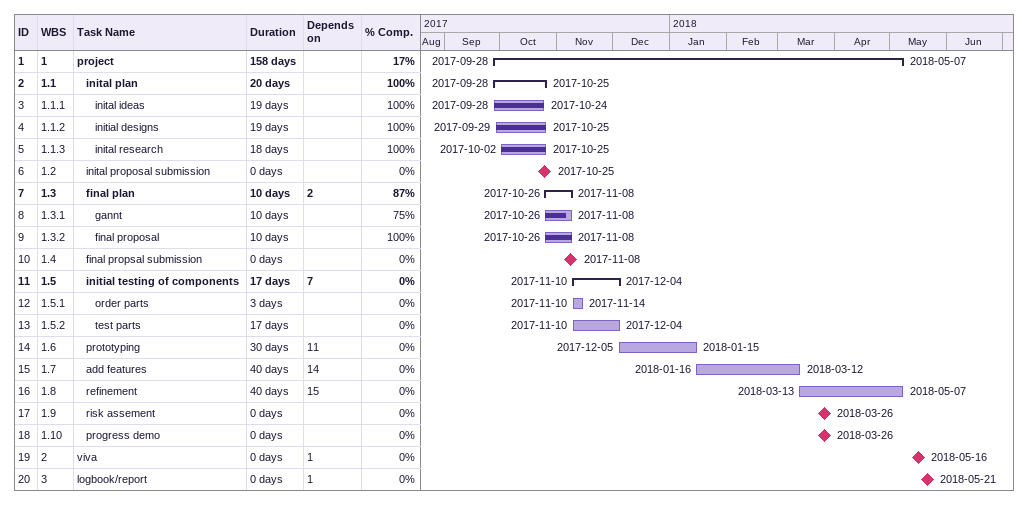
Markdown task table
| ID | WBS | Task | Duration | Start | Finish | Predecessors | % complete |
|---|---|---|---|---|---|---|---|
| 1 | 1 | **project** | 158d | 2017-09-28 | 2018-05-07 |  | 17 |
| 2 | 1.1 | **inital plan** | 20d | 2017-09-28 | 2017-10-25 |  | 100 |
| 3 | 1.1.1 | inital ideas | 19d | 2017-09-28 | 2017-10-24 |  | 100 |
| 4 | 1.1.2 | initial designs | 19d | 2017-09-29 | 2017-10-25 |  | 100 |
| 5 | 1.1.3 | inital research | 18d | 2017-10-02 | 2017-10-25 |  | 100 |
| 6 | 1.2 | inital proposal submission | 0d | 2017-10-25 | 2017-10-25 |  | 0 |
| 7 | 1.3 | **final plan** | 10d | 2017-10-26 | 2017-11-08 | 2 | 87 |
| 8 | 1.3.1 | gannt | 10d | 2017-10-26 | 2017-11-08 |  | 75 |
| 9 | 1.3.2 | final proposal | 10d | 2017-10-26 | 2017-11-08 |  | 100 |
| 10 | 1.4 | final propsal submission | 0d | 2017-11-08 | 2017-11-08 |  | 0 |
| 11 | 1.5 | **initial testing of components** | 17d | 2017-11-10 | 2017-12-04 | 7 | 0 |
| 12 | 1.5.1 | order parts | 3d | 2017-11-10 | 2017-11-14 |  | 0 |
| 13 | 1.5.2 | test parts | 17d | 2017-11-10 | 2017-12-04 |  | 0 |
| 14 | 1.6 | prototyping | 30d | 2017-12-05 | 2018-01-15 | 11 | 0 |
| 15 | 1.7 | add features | 40d | 2018-01-16 | 2018-03-12 | 14 | 0 |
| 16 | 1.8 | refinement | 40d | 2018-03-13 | 2018-05-07 | 15 | 0 |
| 17 | 1.9 | risk assement | 0d | 2018-03-26 | 2018-03-26 |  | 0 |
| 18 | 1.10 | progress demo | 0d | 2018-03-26 | 2018-03-26 |  | 0 |
| 19 | 2 | viva | 0d | 2018-05-16 | 2018-05-16 | 1 | 0 |
| 20 | 3 | logbook/report | 0d | 2018-05-21 | 2018-05-21 | 1 | 0 |
